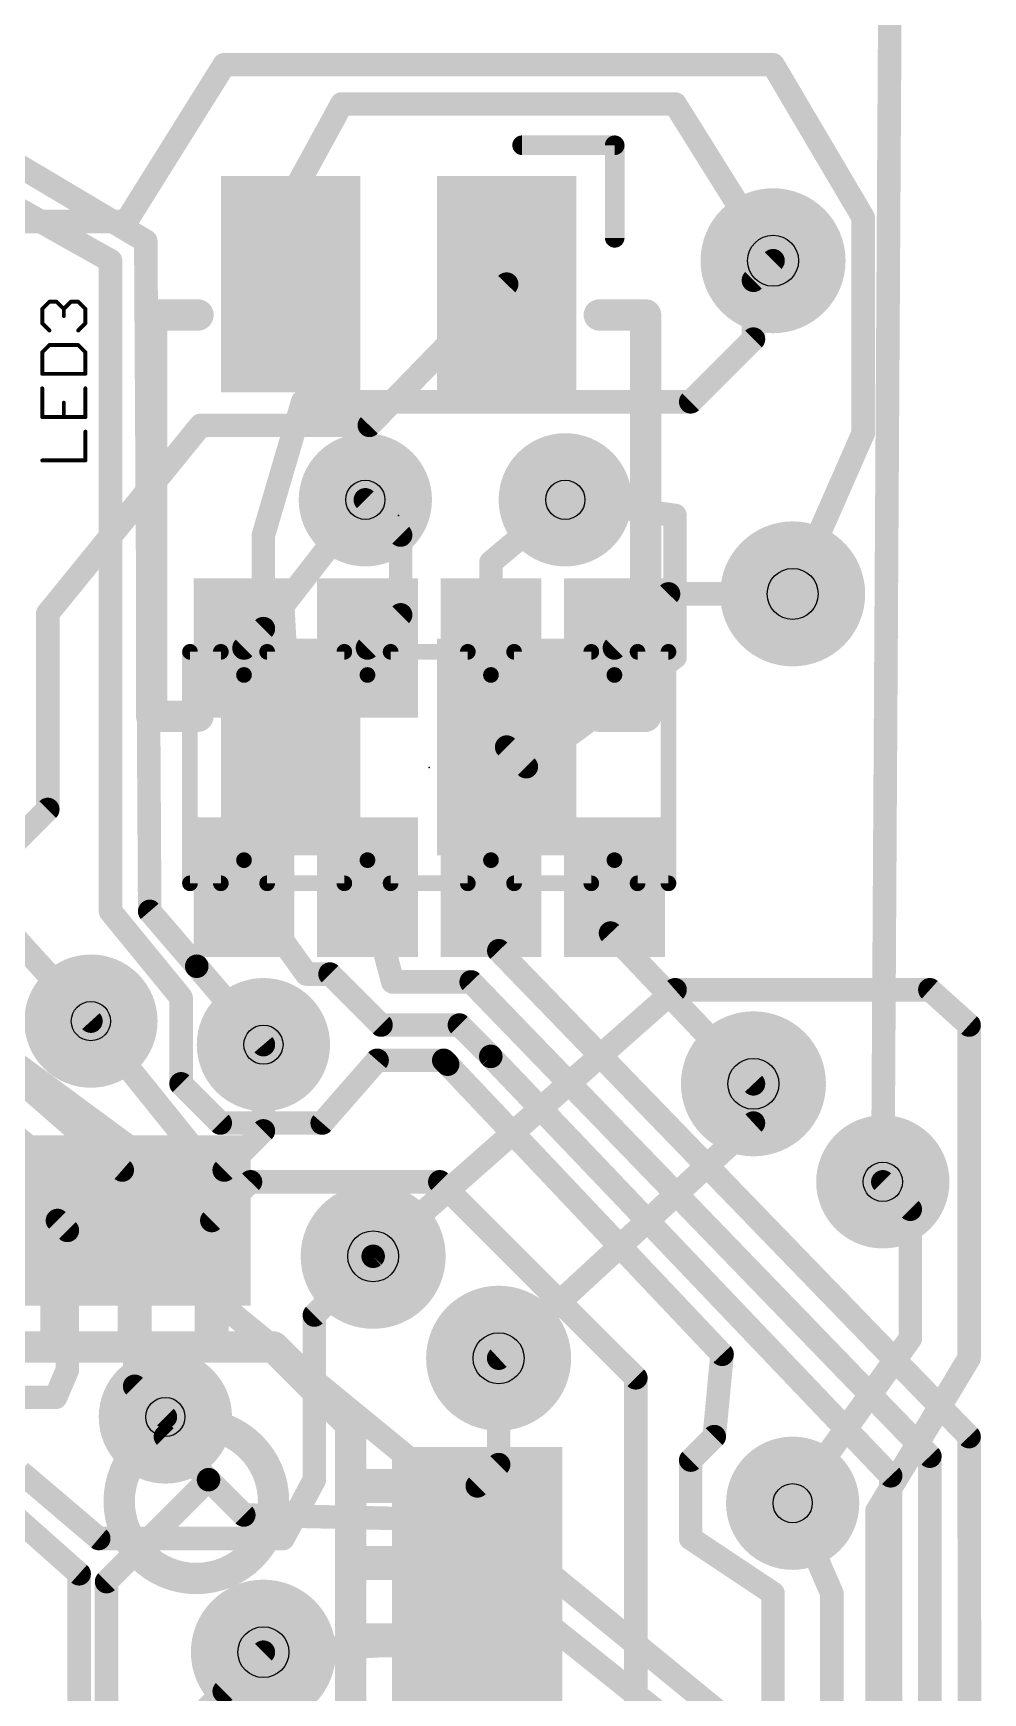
# Model space of a CAD drawing. Extents: x -10.2 to 81, y -3.9 to 69.4.
# Drawn here: x 62.9 to 69.05, y 38.22 to 48.97 of the extents above; entities that cross this region are included whole.
import ezdxf

# ---------------------------------------------------------------- set-up
doc = ezdxf.new("R2010")
doc.units = 0
for name, color, linetype in [('1', 22, 'CONTINUOUS'), ('16', 175, 'CONTINUOUS'), ('18', 82, 'CONTINUOUS'), ('21', 253, 'CONTINUOUS'), ('22', 253, 'CONTINUOUS'), ('23', 7, 'CONTINUOUS'), ('24', 7, 'CONTINUOUS'), ('25', 253, 'CONTINUOUS'), ('29', 253, 'CONTINUOUS'), ('30', 253, 'CONTINUOUS'), ('31', 253, 'CONTINUOUS'), ('32', 253, 'CONTINUOUS'), ('44', 253, 'CONTINUOUS'), ('52', 253, 'CONTINUOUS')]:
    doc.layers.add(name, color=color, linetype=linetype)

# ---------------------------------------------------------------- blocks, each defined once
blk = doc.blocks.new('RECT')
blk.add_solid([(-0.5, -0.5), (0.5, -0.5), (-0.5, 0.5), (0.5, 0.5)])
blk = doc.blocks.new('ROUNDV')
at = {"const_width": 0.5}
blk.add_lwpolyline([(0, -0.25, 1), (0, 0.25, 1), (0, -0.25)], format="xyb", dxfattribs=at)

msp = doc.modelspace()

# ---------------------------------------------------------------- linework, layer by layer
at = {"layer": '1', "const_width": 0.1524}
for points in [[(63.5, 47.752), (64.135, 48.768)], [(64.135, 48.768), (67.691, 48.768)], [(67.691, 48.768), (68.2752, 47.7774)], [(64.4382, 47.6742), (64.897, 48.514)], [(64.897, 48.514), (67.056, 48.514)], [(67.056, 48.514), (67.691, 47.498)], [(54.483, 47.752), (63.5, 47.752)], [(68.2752, 47.7774), (68.2752, 46.3804)], [(64.5652, 47.3462), (64.4382, 47.6742)], [(65.0755, 46.4312), (65.9652, 47.3462)], [(62.992, 45.212), (63.9826, 46.4312)], [(63.9826, 46.4312), (65.0755, 46.4312)], [(68.2752, 46.3804), (67.818, 45.339)], [(64.5144, 45.2612), (65.0494, 45.9486)], [(66.3448, 45.9486), (67.056, 45.847)], [(67.056, 45.847), (67.056, 44.9291)], [(62.992, 43.942), (62.992, 45.212)], [(64.5652, 44.3462), (64.5144, 45.2612)], [(66.0922, 44.2192), (67.056, 44.9291)], [(65.9652, 44.3462), (66.0922, 44.2192)], [(62.484, 43.434), (62.992, 43.942)], [(62.484, 43.434), (63.2714, 42.5704)], [(61.3156, 43.0276), (67.6402, 37.846)], [(63.4746, 41.6052), (62.0776, 42.8244)], [(67.056, 42.7736), (65.1002, 41.0464)], [(68.707, 42.7736), (67.056, 42.7736)], [(68.961, 42.545), (68.707, 42.7736)], [(68.961, 40.386), (68.961, 42.545)], [(64.389, 41.8592), (64.389, 42.418)], [(67.564, 42.164), (67.564, 41.91)], [(67.564, 41.91), (65.913, 40.386)], [(64.135, 41.6052), (64.389, 41.8592)], [(64.135, 41.6052), (63.4746, 41.6052)], [(68.58, 41.3512), (68.4022, 41.529)], [(68.58, 40.513), (68.58, 41.3512)], [(67.818, 39.4462), (68.58, 40.513)], [(68.3641, 39.3954), (68.961, 40.386)], [(63.754, 39.878), (63.754, 40.005)], [(64.0334, 39.5986), (63.754, 39.878)], [(63.373, 38.9382), (64.0334, 39.5986)], [(64.262, 39.37), (64.0334, 39.5986)], [(68.3641, 32.8295), (68.3641, 39.3954)], [(64.262, 39.37), (65.3796, 39.3446)], [(65.3796, 39.3446), (67.4116, 37.719)], [(63.373, 36.83), (63.373, 38.9382)], [(63.6016, 37.6936), (64.389, 38.481)], [(64.135, 38.227), (64.389, 38.481)]]:
    msp.add_lwpolyline(points, dxfattribs=at)
at = {"layer": '1', "const_width": 0.0762}
for points in [[(64.135, 48.8061, 1), (64.135, 48.7299)], [(64.1673, 48.7478, 1), (64.1027, 48.7882)], [(67.7238, 48.7874, 1), (67.6582, 48.7486)], [(67.691, 48.7299, 1), (67.691, 48.8061)], [(64.897, 48.5521, 1), (64.897, 48.4759)], [(64.9304, 48.4957, 1), (64.8636, 48.5323)], [(67.0883, 48.5342, 1), (67.0237, 48.4938)], [(67.056, 48.4759, 1), (67.056, 48.5521)], [(63.4677, 47.7722, 1), (63.5323, 47.7318)], [(63.5, 47.7139, 1), (63.5, 47.7901)], [(68.3133, 47.7774, 1), (68.2371, 47.7774)], [(68.2424, 47.758, 1), (68.308, 47.7968)], [(64.4737, 47.6879, 1), (64.4026, 47.6604)], [(64.4047, 47.6924, 1), (64.4716, 47.6559)], [(67.6587, 47.4778, 1), (67.7233, 47.5182)], [(64.5296, 47.3325, 1), (64.6007, 47.36)], [(65.9925, 47.3197, 1), (65.9378, 47.3728)], [(63.9826, 46.4693, 1), (63.9826, 46.3931)], [(64.0122, 46.4072, 1), (63.953, 46.4552)], [(65.0482, 46.4578, 1), (65.1028, 46.4046)], [(65.0755, 46.3931, 1), (65.0755, 46.4693)], [(68.2371, 46.3804, 1), (68.3133, 46.3804)], [(68.3101, 46.3651, 1), (68.2403, 46.3957)], [(65.0795, 45.9252, 1), (65.0193, 45.972)], [(66.3502, 45.9863, 1), (66.3394, 45.9109)], [(67.0941, 45.847, 1), (67.0179, 45.847)], [(67.0506, 45.8093, 1), (67.0614, 45.8847)], [(67.7831, 45.3543, 1), (67.8529, 45.3237)], [(63.0301, 45.212, 1), (62.9539, 45.212)], [(64.5524, 45.2633, 1), (64.4763, 45.2591)], [(64.4843, 45.2846, 1), (64.5444, 45.2378)], [(62.9624, 45.236, 1), (63.0216, 45.188)], [(67.0179, 44.9291, 1), (67.0941, 44.9291)], [(67.0786, 44.8984, 1), (67.0334, 44.9598)], [(65.9921, 44.3732, 1), (65.9382, 44.3193)], [(64.5271, 44.3441, 1), (64.6032, 44.3484)], [(66.0696, 44.2499, 1), (66.1148, 44.1886)], [(66.0652, 44.1923, 1), (66.1191, 44.2462)], [(63.0189, 43.9151, 1), (62.9651, 43.9689)], [(62.9539, 43.942, 1), (63.0301, 43.942)], [(67.056, 42.8117, 1), (67.056, 42.7355)], [(67.0812, 42.745, 1), (67.0308, 42.8022)], [(68.7325, 42.8019, 1), (68.6815, 42.7453)], [(68.707, 42.7355, 1), (68.707, 42.8117)], [(63.2432, 42.5447, 1), (63.2996, 42.5961)], [(68.9991, 42.545, 1), (68.9229, 42.545)], [(68.9355, 42.5167, 1), (68.9865, 42.5733)], [(64.4271, 42.418, 1), (64.3509, 42.418)], [(67.6021, 42.164, 1), (67.5259, 42.164)], [(67.5259, 41.91, 1), (67.6021, 41.91)], [(67.5898, 41.882, 1), (67.5382, 41.938)], [(64.3509, 41.8592, 1), (64.4271, 41.8592)], [(64.4159, 41.8323, 1), (64.3621, 41.8861)], [(63.4746, 41.6433, 1), (63.4746, 41.5671)], [(63.4495, 41.5765, 1), (63.4997, 41.6339)], [(64.1081, 41.6321, 1), (64.1619, 41.5783)], [(64.135, 41.5671, 1), (64.135, 41.6433)], [(68.4291, 41.5559, 1), (68.3753, 41.5021)], [(68.6181, 41.3512, 1), (68.5419, 41.3512)], [(68.5531, 41.3243, 1), (68.6069, 41.3781)], [(65.075, 41.075, 1), (65.1254, 41.0178)], [(68.5419, 40.513, 1), (68.6181, 40.513)], [(68.611, 40.4909, 1), (68.549, 40.5351)], [(65.8872, 40.414, 1), (65.9388, 40.358)], [(68.9936, 40.3663, 1), (68.9284, 40.4057)], [(68.9229, 40.386, 1), (68.9991, 40.386)], [(63.7921, 40.005, 1), (63.7159, 40.005)], [(63.7159, 39.878, 1), (63.7921, 39.878)], [(63.7809, 39.9049, 1), (63.7271, 39.8511)], [(64.0603, 39.6255, 1), (64.0065, 39.5717)], [(64.0603, 39.5717, 1), (64.0065, 39.6255)], [(64.0065, 39.5717, 1), (64.0603, 39.6255)], [(67.787, 39.4683, 1), (67.849, 39.4241)], [(68.4022, 39.3954, 1), (68.326, 39.3954)], [(64.2629, 39.4081, 1), (64.2611, 39.3319)], [(64.2351, 39.3431, 1), (64.2889, 39.3969)], [(65.4034, 39.3744, 1), (65.3558, 39.3148)], [(65.3787, 39.3065, 1), (65.3805, 39.3827)], [(68.3315, 39.4151, 1), (68.3967, 39.3757)], [(63.4111, 38.9382, 1), (63.3349, 38.9382)], [(63.3461, 38.9651, 1), (63.3999, 38.9113)], [(64.4159, 38.4541, 1), (64.3621, 38.5079)], [(64.4159, 38.4541, 1), (64.3621, 38.5079)], [(64.1081, 38.2539, 1), (64.1619, 38.2001)]]:
    msp.add_lwpolyline(points, format="xyb", dxfattribs=at)
at = {"layer": '16', "const_width": 0.1524}
for points in [[(68.4022, 41.529), (68.453, 50.038)], [(63.627, 47.625), (62.6872, 48.1838)], [(63.3984, 47.498), (62.5856, 47.9552)], [(63.627, 47.625), (63.6524, 43.2816)], [(63.3984, 43.2816), (63.3984, 47.498)], [(67.564, 47.371), (67.691, 47.498)], [(67.564, 46.99), (67.564, 47.371)], [(67.1576, 46.5836), (67.564, 46.99)], [(64.643, 46.5836), (64.389, 45.72)], [(67.1576, 46.5836), (64.643, 46.5836)], [(65.0494, 45.9486), (65.278, 45.72)], [(65.8633, 45.5433), (66.3448, 45.9486)], [(64.389, 45.72), (64.389, 45.1142)], [(65.278, 45.72), (65.278, 45.2032)], [(65.8633, 44.9885), (65.8633, 45.5433)], [(67.0138, 45.339), (66.6633, 44.9885)], [(67.818, 45.339), (67.0138, 45.339)], [(65.278, 45.2032), (65.0633, 44.9885)], [(64.389, 45.1142), (64.2633, 44.9885)], [(64.6684, 42.8752), (64.2633, 43.4385)], [(65.2272, 42.8244), (65.0633, 43.4385)], [(65.8633, 43.4385), (65.9141, 43.0265)], [(66.6633, 43.4385), (66.6379, 43.1409)], [(63.3984, 43.2816), (63.8556, 42.7228)], [(63.6524, 43.2816), (63.9572, 42.926)], [(66.6379, 43.1409), (67.564, 42.164)], [(65.9141, 43.0265), (68.961, 39.878)], [(63.9572, 42.926), (64.389, 42.418)], [(64.8208, 42.8752), (64.6684, 42.8752)], [(65.151, 42.545), (64.8208, 42.8752)], [(65.7352, 42.8244), (65.2272, 42.8244)], [(68.707, 39.751), (65.7352, 42.8244)], [(63.8556, 42.164), (63.8556, 42.7228)], [(63.2714, 42.5704), (64.008, 41.656)], [(65.151, 42.545), (65.659, 42.545)], [(65.659, 42.545), (65.8622, 42.3418)], [(63.5547, 41.7283), (62.5856, 42.4434)], [(65.1256, 42.3164), (64.77, 41.91)], [(65.5574, 42.3164), (65.1256, 42.3164)], [(65.5828, 42.291), (65.5574, 42.3164)], [(65.8622, 42.3418), (68.453, 39.624)], [(67.3608, 40.4114), (65.5828, 42.291)], [(64.1096, 41.91), (63.8556, 42.164)], [(64.77, 41.91), (64.1096, 41.91)], [(63.5547, 41.2784), (63.5547, 41.7283)], [(64.008, 41.656), (64.0547, 41.2784)], [(64.3054, 41.529), (64.0547, 41.2784)], [(65.532, 41.529), (64.3054, 41.529)], [(66.802, 40.259), (65.532, 41.529)], [(63.119, 41.2141), (63.0547, 41.2784)], [(63.5547, 41.2784), (63.5547, 40.2043)], [(63.119, 40.3098), (63.119, 41.2141)], [(64.7192, 40.6654), (65.1002, 41.0464)], [(64.7192, 39.5986), (64.7192, 40.6654)], [(65.913, 40.386), (65.913, 39.6967)], [(67.31, 39.878), (67.3608, 40.4114)], [(63.0428, 40.132), (63.119, 40.3098)], [(66.802, 37.592), (66.802, 40.259)], [(63.5547, 40.2043), (63.754, 40.005)], [(61.6204, 40.132), (63.0428, 40.132)], [(67.1576, 39.7256), (67.31, 39.878)], [(68.961, 39.878), (68.9737, 32.766)], [(67.1576, 39.2176), (67.1576, 39.7256)], [(68.707, 39.751), (68.707, 32.766)], [(62.8142, 39.6494), (63.3222, 39.2176)], [(65.913, 39.6967), (65.7747, 39.5584)], [(68.453, 39.624), (68.453, 32.9438)], [(64.516, 39.2176), (64.7192, 39.5986)], [(62.738, 39.3954), (63.1952, 38.989)], [(68.072, 38.862), (67.818, 39.4462)], [(63.3222, 39.2176), (64.516, 39.2176)], [(67.691, 38.862), (67.1576, 39.2176)], [(63.1952, 32.893), (63.1952, 38.989)], [(67.691, 34.798), (67.691, 38.862)], [(68.072, 34.671), (68.072, 38.862)], [(64.389, 38.481), (65.7747, 38.5584)]]:
    msp.add_lwpolyline(points, dxfattribs=at)
at = {"layer": '16', "const_width": 0.0762}
for points in [[(63.6651, 47.6252, 1), (63.5889, 47.6248)], [(63.6075, 47.5923, 1), (63.6465, 47.6577)], [(63.4365, 47.498, 1), (63.3603, 47.498)], [(63.3797, 47.4648, 1), (63.4171, 47.5312)], [(67.7179, 47.4711, 1), (67.6641, 47.5249)], [(67.6021, 47.371, 1), (67.5259, 47.371)], [(67.5371, 47.3979, 1), (67.5909, 47.3441)], [(67.5259, 46.99, 1), (67.6021, 46.99)], [(67.5909, 46.9631, 1), (67.5371, 47.0169)], [(64.643, 46.6217, 1), (64.643, 46.5455)], [(64.6796, 46.5728, 1), (64.6064, 46.5944)], [(67.1307, 46.6105, 1), (67.1845, 46.5567)], [(67.1576, 46.5455, 1), (67.1576, 46.6217)], [(65.0763, 45.9755, 1), (65.0225, 45.9217)], [(66.3693, 45.9195, 1), (66.3203, 45.9777)], [(64.3524, 45.7308, 1), (64.4256, 45.7092)], [(64.4271, 45.72, 1), (64.3509, 45.72)], [(65.3161, 45.72, 1), (65.2399, 45.72)], [(65.2511, 45.6931, 1), (65.3049, 45.7469)], [(65.9014, 45.5433, 1), (65.8252, 45.5433)], [(65.8388, 45.5725, 1), (65.8879, 45.5142)], [(67.0138, 45.3771, 1), (67.0138, 45.3009)], [(67.0408, 45.3121, 1), (66.9869, 45.3659)], [(67.818, 45.3009, 1), (67.818, 45.3771)], [(65.3049, 45.1762, 1), (65.2511, 45.2301)], [(64.4159, 45.0872, 1), (64.3621, 45.1411)], [(65.2399, 45.2032, 1), (65.3161, 45.2032)], [(64.3509, 45.1142, 1), (64.4271, 45.1142)], [(64.2364, 45.0154, 1), (64.2903, 44.9615)], [(65.0364, 45.0154, 1), (65.0903, 44.9615)], [(65.8252, 44.9885, 1), (65.9014, 44.9885)], [(66.6364, 45.0154, 1), (66.6903, 44.9615)], [(64.2943, 43.4607, 1), (64.2324, 43.4162)], [(65.1001, 43.4483, 1), (65.0265, 43.4287)], [(65.9011, 43.4431, 1), (65.8255, 43.4338)], [(66.7013, 43.4352, 1), (66.6254, 43.4417)], [(63.4279, 43.3057, 1), (63.3689, 43.2575)], [(63.6813, 43.3064, 1), (63.6235, 43.2568)], [(63.3603, 43.2816, 1), (63.4365, 43.2816)], [(63.6143, 43.2814, 1), (63.6905, 43.2818)], [(66.6656, 43.1671, 1), (66.6103, 43.1147)], [(66.6, 43.1441, 1), (66.6759, 43.1376)], [(65.9415, 43.053, 1), (65.8867, 43)], [(65.8763, 43.0218, 1), (65.9519, 43.0311)], [(63.9862, 42.9507, 1), (63.9282, 42.9013)], [(63.9283, 42.9012, 1), (63.9861, 42.9508)], [(64.6684, 42.9133, 1), (64.6684, 42.8371)], [(64.6375, 42.853, 1), (64.6993, 42.8974)], [(64.8477, 42.9021, 1), (64.7939, 42.8483)], [(64.8208, 42.8371, 1), (64.8208, 42.9133)], [(65.2272, 42.8625, 1), (65.2272, 42.7863)], [(65.1904, 42.8146, 1), (65.264, 42.8342)], [(65.7626, 42.8509, 1), (65.7078, 42.7979)], [(65.7352, 42.7863, 1), (65.7352, 42.8625)], [(63.8937, 42.7228, 1), (63.8175, 42.7228)], [(63.8261, 42.6987, 1), (63.8851, 42.7469)], [(63.3011, 42.5943, 1), (63.2417, 42.5465)], [(65.151, 42.5831, 1), (65.151, 42.5069)], [(65.1241, 42.5181, 1), (65.1779, 42.5719)], [(65.6859, 42.5719, 1), (65.6321, 42.5181)], [(65.659, 42.5069, 1), (65.659, 42.5831)], [(64.36, 42.3933, 1), (64.418, 42.4427)], [(65.1256, 42.3545, 1), (65.1256, 42.2783)], [(65.1543, 42.2913, 1), (65.0969, 42.3415)], [(65.5843, 42.3433, 1), (65.5305, 42.2895)], [(65.5574, 42.2783, 1), (65.5574, 42.3545)], [(65.8898, 42.3681, 1), (65.8346, 42.3155)], [(65.8353, 42.3149, 1), (65.8891, 42.3687)], [(65.6105, 42.3172, 1), (65.5551, 42.2648)], [(65.5559, 42.2641, 1), (65.6097, 42.3179)], [(63.8175, 42.164, 1), (63.8937, 42.164)], [(63.8825, 42.1909, 1), (63.8287, 42.1371)], [(67.5363, 42.1378, 1), (67.5917, 42.1902)], [(64.1096, 41.9481, 1), (64.1096, 41.8719)], [(64.0827, 41.8831, 1), (64.1365, 41.9369)], [(64.7413, 41.9351, 1), (64.7987, 41.8849)], [(64.77, 41.8719, 1), (64.77, 41.9481)], [(63.5928, 41.7283, 1), (63.5166, 41.7283)], [(63.5321, 41.6976, 1), (63.5774, 41.7589)], [(64.0458, 41.6607, 1), (63.9702, 41.6513)], [(63.9783, 41.6321, 1), (64.0377, 41.6799)], [(64.3054, 41.5671, 1), (64.3054, 41.4909)], [(64.3323, 41.5021, 1), (64.2784, 41.5559)], [(65.5589, 41.5559, 1), (65.5051, 41.5021)], [(65.532, 41.4909, 1), (65.532, 41.5671)], [(68.3641, 41.5292, 1), (68.4403, 41.5288)], [(63.0817, 41.3053, 1), (63.0278, 41.2514)], [(63.5928, 41.2784, 1), (63.5166, 41.2784)], [(63.5166, 41.2784, 1), (63.5928, 41.2784)], [(64.0278, 41.3053, 1), (64.0817, 41.2514)], [(64.0169, 41.2737, 1), (64.0925, 41.2831)], [(63.1571, 41.2141, 1), (63.0809, 41.2141)], [(63.0921, 41.1872, 1), (63.1459, 41.2411)], [(65.1271, 41.0195, 1), (65.0733, 41.0733)], [(64.7573, 40.6654, 1), (64.6811, 40.6654)], [(64.6923, 40.6923, 1), (64.7461, 40.6385)], [(65.9511, 40.386, 1), (65.8749, 40.386)], [(67.3987, 40.4078, 1), (67.3229, 40.415)], [(67.3331, 40.3852, 1), (67.3885, 40.4376)], [(63.0809, 40.3098, 1), (63.1571, 40.3098)], [(63.154, 40.2948, 1), (63.084, 40.3248)], [(66.8401, 40.259, 1), (66.7639, 40.259)], [(63.5817, 40.2312, 1), (63.5278, 40.1773)], [(63.5166, 40.2043, 1), (63.5928, 40.2043)], [(66.7751, 40.2321, 1), (66.8289, 40.2859)], [(63.0078, 40.147, 1), (63.0778, 40.117)], [(63.0428, 40.0939, 1), (63.0428, 40.1701)], [(63.7271, 39.9781, 1), (63.7809, 40.0319)], [(67.2721, 39.8816, 1), (67.3479, 39.8744)], [(67.3369, 39.8511, 1), (67.2831, 39.9049)], [(68.9991, 39.8781, 1), (68.9229, 39.8779)], [(68.9336, 39.8515, 1), (68.9884, 39.9045)], [(67.1957, 39.7256, 1), (67.1195, 39.7256)], [(68.7451, 39.751, 1), (68.6689, 39.751)], [(68.6796, 39.7245, 1), (68.7344, 39.7775)], [(65.8749, 39.6967, 1), (65.9511, 39.6967)], [(65.9399, 39.6697, 1), (65.8861, 39.7236)], [(67.1307, 39.7525, 1), (67.1845, 39.6987)], [(68.4911, 39.624, 1), (68.4149, 39.624)], [(68.4254, 39.5977, 1), (68.4806, 39.6503)], [(64.6811, 39.5986, 1), (64.7573, 39.5986)], [(64.7528, 39.5807, 1), (64.6856, 39.6165)], [(65.7478, 39.5853, 1), (65.8017, 39.5314)], [(67.8529, 39.4614, 1), (67.7831, 39.431)], [(63.3222, 39.2557, 1), (63.3222, 39.1795)], [(63.2975, 39.1886, 1), (63.3469, 39.2466)], [(64.4824, 39.2355, 1), (64.5496, 39.1997)], [(64.516, 39.1795, 1), (64.516, 39.2557)], [(67.1787, 39.2493, 1), (67.1365, 39.1859)], [(67.1195, 39.2176, 1), (67.1957, 39.2176)], [(63.2333, 38.989, 1), (63.1571, 38.989)], [(63.1699, 38.9605, 1), (63.2205, 39.0175)], [(67.7291, 38.862, 1), (67.6529, 38.862)], [(68.1101, 38.862, 1), (68.0339, 38.862)], [(67.6699, 38.8303, 1), (67.7121, 38.8937)], [(68.0371, 38.8468, 1), (68.1069, 38.8772)], [(65.7769, 38.5203, 1), (65.7726, 38.5964)], [(64.3869, 38.519, 1), (64.3911, 38.443)]]:
    msp.add_lwpolyline(points, format="xyb", dxfattribs=at)
at = {"layer": '21'}
for points, const_width in [([(66.0652, 48.278, 1), (66.0652, 48.2145)], 0.0635), ([(66.6969, 48.2462, 1), (66.6334, 48.2462)], 0.0635), ([(66.6652, 48.2145, 1), (66.6652, 48.278)], 0.0635), ([(66.6334, 47.6462, 1), (66.6969, 47.6462)], 0.0635), ([(63.6652, 47.197, 1), (63.6652, 47.0954)], 0.1016), ([(63.716, 47.1462, 1), (63.6144, 47.1462)], 0.1016), ([(63.9652, 47.0954, 1), (63.9652, 47.197)], 0.1016), ([(66.5652, 47.197, 1), (66.5652, 47.0954)], 0.1016), ([(66.916, 47.1462, 1), (66.8144, 47.1462)], 0.1016), ([(66.8652, 47.0954, 1), (66.8652, 47.197)], 0.1016), ([(63.6652, 44.597, 1), (63.6652, 44.4954)], 0.1016), ([(63.9652, 44.4954, 1), (63.9652, 44.597)], 0.1016), ([(66.5652, 44.597, 1), (66.5652, 44.4954)], 0.1016), ([(66.8652, 44.4954, 1), (66.8652, 44.597)], 0.1016), ([(63.6144, 44.5462, 1), (63.716, 44.5462)], 0.1016), ([(66.8144, 44.5462, 1), (66.916, 44.5462)], 0.1016)]:
    msp.add_lwpolyline(points, format="xyb", dxfattribs=dict(at, const_width=const_width))
for points, const_width in [([(66.6652, 48.2462), (66.0652, 48.2462)], 0.127), ([(66.6652, 47.6462), (66.6652, 48.2462)], 0.127), ([(63.9652, 47.1462), (63.6652, 47.1462)], 0.2032), ([(63.6652, 47.1462), (63.6652, 44.5462)], 0.2032), ([(66.5652, 47.1462), (66.8652, 47.1462)], 0.2032), ([(66.8652, 47.1462), (66.8652, 44.5462)], 0.2032), ([(63.6652, 44.5462), (63.9652, 44.5462)], 0.2032), ([(66.8652, 44.5462), (66.5652, 44.5462)], 0.2032)]:
    msp.add_lwpolyline(points, dxfattribs=dict(at, const_width=const_width))
at = {"layer": '22'}
for points, const_width in [([(63.9133, 44.9635), (63.9133, 43.4635)], 0.1016), ([(67.0133, 43.4635), (67.0133, 44.9635)], 0.1016), ([(51.6547, 40.4584), (64.4547, 40.4584)], 0.2032), ([(64.4547, 40.4584), (64.9547, 39.9584)], 0.2032), ([(64.9547, 39.9584), (64.9547, 27.1584)], 0.2032)]:
    msp.add_lwpolyline(points, dxfattribs=dict(at, const_width=const_width))
for points, const_width in [([(63.9387, 44.9635, 1), (63.8879, 44.9635)], 0.0508), ([(67.0387, 44.9635, 1), (66.9879, 44.9635)], 0.0508), ([(63.8879, 43.4635, 1), (63.9387, 43.4635)], 0.0508), ([(66.9879, 43.4635, 1), (67.0387, 43.4635)], 0.0508), ([(64.4907, 40.4943, 1), (64.4188, 40.4225)], 0.1016), ([(64.4547, 40.4076, 1), (64.4547, 40.5092)], 0.1016), ([(63.9547, 38.9584, 1), (63.9547, 39.9584, 1), (63.9547, 38.9584)], 0.2032), ([(65.0055, 39.9584, 1), (64.9039, 39.9584)], 0.1016), ([(64.9188, 39.9225, 1), (64.9907, 39.9943)], 0.1016)]:
    msp.add_lwpolyline(points, format="xyb", dxfattribs=dict(at, const_width=const_width))
at = {"layer": '23'}
msp.add_point((65.2652, 45.8462), dxfattribs=at)
at = {"layer": '24'}
msp.add_point((65.4633, 44.2135), dxfattribs=at)
at = {"layer": '25', "const_width": 0.0254}
for points in [[(62.9561, 47.1856), (63.0027, 47.2322)], [(63.0027, 47.2322), (63.0493, 47.2322)], [(63.0493, 47.2322), (63.0959, 47.1856)], [(63.0959, 47.1856), (63.1425, 47.2322)], [(63.1425, 47.2322), (63.1891, 47.2322)], [(63.1891, 47.2322), (63.2358, 47.1856)], [(62.9561, 47.0924), (62.9561, 47.1856)], [(63.0959, 47.1856), (63.0959, 47.139)], [(63.2358, 47.1856), (63.2358, 47.0924)], [(63.0027, 47.0458), (62.9561, 47.0924)], [(63.2358, 47.0924), (63.1891, 47.0458)], [(63.0027, 46.9516), (62.9561, 46.905)], [(62.9561, 46.905), (62.9561, 46.7652)], [(63.1891, 46.9516), (63.0027, 46.9516)], [(63.2358, 46.905), (63.1891, 46.9516)], [(63.2358, 46.7652), (63.2358, 46.905)], [(62.9561, 46.7652), (63.2358, 46.7652)], [(62.9561, 46.6709), (62.9561, 46.4845)], [(63.2358, 46.4845), (63.2358, 46.6709)], [(63.0959, 46.4845), (63.0959, 46.5777)], [(62.9561, 46.4845), (63.2358, 46.4845)], [(63.2358, 46.2039), (63.2358, 46.3903)], [(62.9561, 46.2039), (63.2358, 46.2039)]]:
    msp.add_lwpolyline(points, dxfattribs=at)
at = {"layer": '25', "const_width": 0.0127}
for points in [[(63.0027, 47.2386, 1), (63.0027, 47.2259)], [(63.0072, 47.2278, 1), (62.9982, 47.2367)], [(63.0538, 47.2367, 1), (63.0448, 47.2278)], [(63.0493, 47.2259, 1), (63.0493, 47.2386)], [(63.1425, 47.2386, 1), (63.1425, 47.2259)], [(63.147, 47.2278, 1), (63.1381, 47.2367)], [(63.1936, 47.2367, 1), (63.1847, 47.2278)], [(63.1891, 47.2259, 1), (63.1891, 47.2386)], [(62.9516, 47.1901, 1), (62.9606, 47.1812)], [(62.9625, 47.1856, 1), (62.9498, 47.1856)], [(63.0914, 47.1901, 1), (63.1004, 47.1812)], [(63.1023, 47.1856, 1), (63.0896, 47.1856)], [(63.0896, 47.139, 1), (63.1023, 47.139)], [(63.0914, 47.1812, 1), (63.1004, 47.1901)], [(63.2421, 47.1856, 1), (63.2294, 47.1856)], [(63.2313, 47.1812, 1), (63.2402, 47.1901)], [(62.9606, 47.0969, 1), (62.9516, 47.0879)], [(62.9498, 47.0924, 1), (62.9625, 47.0924)], [(62.9982, 47.0413, 1), (63.0072, 47.0503)], [(63.1847, 47.0503, 1), (63.1936, 47.0413)], [(63.2294, 47.0924, 1), (63.2421, 47.0924)], [(63.2402, 47.0879, 1), (63.2313, 47.0969)], [(62.9516, 46.9095, 1), (62.9606, 46.9005)], [(62.9625, 46.905, 1), (62.9498, 46.905)], [(63.0027, 46.9579, 1), (63.0027, 46.9452)], [(63.0072, 46.9471, 1), (62.9982, 46.9561)], [(63.1936, 46.9561, 1), (63.1847, 46.9471)], [(63.1891, 46.9452, 1), (63.1891, 46.9579)], [(63.2421, 46.905, 1), (63.2294, 46.905)], [(63.2313, 46.9005, 1), (63.2402, 46.9095)], [(62.9561, 46.7715, 1), (62.9561, 46.7588)], [(62.9498, 46.7652, 1), (62.9625, 46.7652)], [(62.9625, 46.6709, 1), (62.9498, 46.6709)], [(63.2294, 46.7652, 1), (63.2421, 46.7652)], [(63.2421, 46.6709, 1), (63.2294, 46.6709)], [(63.2358, 46.7588, 1), (63.2358, 46.7715)], [(63.1023, 46.5777, 1), (63.0896, 46.5777)], [(62.9561, 46.4909, 1), (62.9561, 46.4782)], [(62.9498, 46.4845, 1), (62.9625, 46.4845)], [(63.0896, 46.4845, 1), (63.1023, 46.4845)], [(63.2294, 46.4845, 1), (63.2421, 46.4845)], [(63.2358, 46.4782, 1), (63.2358, 46.4909)], [(63.2421, 46.3903, 1), (63.2294, 46.3903)], [(62.9561, 46.2102, 1), (62.9561, 46.1975)], [(63.2294, 46.2039, 1), (63.2421, 46.2039)], [(63.2358, 46.1975, 1), (63.2358, 46.2102)]]:
    msp.add_lwpolyline(points, format="xyb", dxfattribs=at)
at = {"layer": '44'}
for centre, radius in [((67.691, 47.498), 0.1651), ((65.0494, 45.9486), 0.127), ((66.3448, 45.9486), 0.127), ((67.818, 45.339), 0.1651), ((63.2714, 42.5704), 0.127), ((64.389, 42.418), 0.127), ((67.564, 42.164), 0.1651), ((68.4022, 41.529), 0.127), ((65.1002, 41.0464), 0.1651), ((65.913, 40.386), 0.1651), ((63.754, 40.005), 0.127), ((67.818, 39.4462), 0.127), ((64.389, 38.481), 0.1651)]:
    msp.add_circle(centre, radius, dxfattribs=at)
at = {"layer": '52', "const_width": 0.1016}
for points in [[(64.1133, 44.9635), (63.9133, 44.9635)], [(64.9133, 44.9635), (64.4133, 44.9635)], [(65.7133, 44.9635), (65.2133, 44.9635)], [(66.5133, 44.9635), (66.0133, 44.9635)], [(67.0133, 44.9635), (66.8133, 44.9635)], [(63.9133, 43.4635), (64.1133, 43.4635)], [(64.4133, 43.4635), (64.9133, 43.4635)], [(65.2133, 43.4635), (65.7133, 43.4635)], [(66.0133, 43.4635), (66.5133, 43.4635)], [(66.8133, 43.4635), (67.0133, 43.4635)]]:
    msp.add_lwpolyline(points, dxfattribs=at)
at = {"layer": '52'}
for points, const_width in [([(63.9133, 44.9889, 1), (63.9133, 44.9381)], 0.0508), ([(64.1133, 44.9635, 0.4142), (64.2633, 44.8135)], 0.1016), ([(64.1387, 44.9635, 1), (64.0879, 44.9635)], 0.0508), ([(64.1133, 44.9381, 1), (64.1133, 44.9889)], 0.0508), ([(64.2633, 44.8135, 0.4142), (64.4133, 44.9635)], 0.1016), ([(64.4133, 44.9889, 1), (64.4133, 44.9381)], 0.0508), ([(64.4387, 44.9635, 1), (64.3879, 44.9635)], 0.0508), ([(64.9133, 44.9635, 0.4142), (65.0633, 44.8135)], 0.1016), ([(64.9387, 44.9635, 1), (64.8879, 44.9635)], 0.0508), ([(64.9133, 44.9381, 1), (64.9133, 44.9889)], 0.0508), ([(65.0633, 44.8135, 0.4142), (65.2133, 44.9635)], 0.1016), ([(65.2133, 44.9889, 1), (65.2133, 44.9381)], 0.0508), ([(65.2387, 44.9635, 1), (65.1879, 44.9635)], 0.0508), ([(65.7133, 44.9635, 0.4142), (65.8633, 44.8135)], 0.1016), ([(65.7387, 44.9635, 1), (65.6879, 44.9635)], 0.0508), ([(65.7133, 44.9381, 1), (65.7133, 44.9889)], 0.0508), ([(65.8633, 44.8135, 0.4142), (66.0133, 44.9635)], 0.1016), ([(66.0133, 44.9889, 1), (66.0133, 44.9381)], 0.0508), ([(66.0387, 44.9635, 1), (65.9879, 44.9635)], 0.0508), ([(66.5133, 44.9635, 0.4142), (66.6633, 44.8135)], 0.1016), ([(66.5387, 44.9635, 1), (66.4879, 44.9635)], 0.0508), ([(66.5133, 44.9381, 1), (66.5133, 44.9889)], 0.0508), ([(66.6633, 44.8135, 0.4142), (66.8133, 44.9635)], 0.1016), ([(66.8133, 44.9889, 1), (66.8133, 44.9381)], 0.0508), ([(66.8387, 44.9635, 1), (66.7879, 44.9635)], 0.0508), ([(67.0133, 44.9381, 1), (67.0133, 44.9889)], 0.0508), ([(64.2633, 44.8389, 1), (64.2633, 44.7881)], 0.0508), ([(64.2633, 44.7881, 1), (64.2633, 44.8389)], 0.0508), ([(65.0633, 44.8389, 1), (65.0633, 44.7881)], 0.0508), ([(65.0633, 44.7881, 1), (65.0633, 44.8389)], 0.0508), ([(65.8633, 44.8389, 1), (65.8633, 44.7881)], 0.0508), ([(65.8633, 44.7881, 1), (65.8633, 44.8389)], 0.0508), ([(66.6633, 44.8389, 1), (66.6633, 44.7881)], 0.0508), ([(66.6633, 44.7881, 1), (66.6633, 44.8389)], 0.0508), ([(64.2633, 43.6135, 0.4142), (64.1133, 43.4635)], 0.1016), ([(64.4133, 43.4635, 0.4142), (64.2633, 43.6135)], 0.1016), ([(64.2633, 43.6389, 1), (64.2633, 43.5881)], 0.0508), ([(64.2633, 43.5881, 1), (64.2633, 43.6389)], 0.0508), ([(65.0633, 43.6135, 0.4142), (64.9133, 43.4635)], 0.1016), ([(65.2133, 43.4635, 0.4142), (65.0633, 43.6135)], 0.1016), ([(65.0633, 43.6389, 1), (65.0633, 43.5881)], 0.0508), ([(65.0633, 43.5881, 1), (65.0633, 43.6389)], 0.0508), ([(65.8633, 43.6135, 0.4142), (65.7133, 43.4635)], 0.1016), ([(66.0133, 43.4635, 0.4142), (65.8633, 43.6135)], 0.1016), ([(65.8633, 43.6389, 1), (65.8633, 43.5881)], 0.0508), ([(65.8633, 43.5881, 1), (65.8633, 43.6389)], 0.0508), ([(66.6633, 43.6135, 0.4142), (66.5133, 43.4635)], 0.1016), ([(66.8133, 43.4635, 0.4142), (66.6633, 43.6135)], 0.1016), ([(66.6633, 43.6389, 1), (66.6633, 43.5881)], 0.0508), ([(66.6633, 43.5881, 1), (66.6633, 43.6389)], 0.0508), ([(63.9133, 43.4889, 1), (63.9133, 43.4381)], 0.0508), ([(64.0879, 43.4635, 1), (64.1387, 43.4635)], 0.0508), ([(64.1133, 43.4381, 1), (64.1133, 43.4889)], 0.0508), ([(64.4133, 43.4889, 1), (64.4133, 43.4381)], 0.0508), ([(64.3879, 43.4635, 1), (64.4387, 43.4635)], 0.0508), ([(64.8879, 43.4635, 1), (64.9387, 43.4635)], 0.0508), ([(64.9133, 43.4381, 1), (64.9133, 43.4889)], 0.0508), ([(65.2133, 43.4889, 1), (65.2133, 43.4381)], 0.0508), ([(65.1879, 43.4635, 1), (65.2387, 43.4635)], 0.0508), ([(65.6879, 43.4635, 1), (65.7387, 43.4635)], 0.0508), ([(65.7133, 43.4381, 1), (65.7133, 43.4889)], 0.0508), ([(66.0133, 43.4889, 1), (66.0133, 43.4381)], 0.0508), ([(65.9879, 43.4635, 1), (66.0387, 43.4635)], 0.0508), ([(66.4879, 43.4635, 1), (66.5387, 43.4635)], 0.0508), ([(66.5133, 43.4381, 1), (66.5133, 43.4889)], 0.0508), ([(66.8133, 43.4889, 1), (66.8133, 43.4381)], 0.0508), ([(66.7879, 43.4635, 1), (66.8387, 43.4635)], 0.0508), ([(67.0133, 43.4381, 1), (67.0133, 43.4889)], 0.0508)]:
    msp.add_lwpolyline(points, format="xyb", dxfattribs=dict(at, const_width=const_width))

# ---------------------------------------------------------------- block references
at = {"layer": '1', "xscale": 0.7, "yscale": 1.2}
for p in [(64.5652, 47.3462), (65.9652, 47.3462), (64.5652, 44.3462), (65.9652, 44.3462)]:
    msp.add_blockref('RECT', p, dxfattribs=at)
at = {"layer": '16', "xscale": 0.45, "yscale": 0.7}
for p in [(64.2633, 44.9885), (65.0633, 44.9885), (65.8633, 44.9885), (66.6633, 44.9885)]:
    msp.add_blockref('RECT', p, dxfattribs=at)
at = {"layer": '16', "rotation": 180}
for p, xscale, yscale in [((64.2633, 43.4385), 0.45, 0.7), ((65.0633, 43.4385), 0.45, 0.7), ((65.8633, 43.4385), 0.45, 0.7), ((66.6633, 43.4385), 0.45, 0.7), ((63.0547, 41.2784), 0.3, 0.9), ((63.5547, 41.2784), 0.3, 0.9), ((64.0547, 41.2784), 0.3, 0.9), ((65.7747, 39.5584), 0.9, 0.3), ((65.7747, 39.0584), 0.9, 0.3), ((65.7747, 38.5584), 0.9, 0.3)]:
    msp.add_blockref('RECT', p, dxfattribs=dict(at, xscale=xscale, yscale=yscale))
at = {"layer": '18'}
for p, xscale, yscale in [((67.691, 47.498), 0.7366, 0.7366), ((67.691, 47.498), 0.7366, 0.7366), ((65.0494, 45.9486), 0.6604, 0.6604), ((65.0494, 45.9486), 0.6604, 0.6604), ((66.3448, 45.9486), 0.6604, 0.6604), ((66.3448, 45.9486), 0.6604, 0.6604), ((67.818, 45.339), 0.7366, 0.7366), ((67.818, 45.339), 0.7366, 0.7366), ((63.2714, 42.5704), 0.6604, 0.6604), ((63.2714, 42.5704), 0.6604, 0.6604), ((64.389, 42.418), 0.6604, 0.6604), ((64.389, 42.418), 0.6604, 0.6604), ((67.564, 42.164), 0.7366, 0.7366), ((67.564, 42.164), 0.7366, 0.7366), ((68.4022, 41.529), 0.6604, 0.6604), ((68.4022, 41.529), 0.6604, 0.6604), ((65.1002, 41.0464), 0.7366, 0.7366), ((65.1002, 41.0464), 0.7366, 0.7366), ((65.913, 40.386), 0.7366, 0.7366), ((65.913, 40.386), 0.7366, 0.7366), ((63.754, 40.005), 0.6604, 0.6604), ((63.754, 40.005), 0.6604, 0.6604), ((67.818, 39.4462), 0.6604, 0.6604), ((67.818, 39.4462), 0.6604, 0.6604), ((64.389, 38.481), 0.7366, 0.7366), ((64.389, 38.481), 0.7366, 0.7366)]:
    msp.add_blockref('ROUNDV', p, dxfattribs=dict(at, xscale=xscale, yscale=yscale))
at = {"layer": '29'}
for name, p, xscale, yscale in [('RECT', (64.5652, 47.3462), 0.9032, 1.4032), ('RECT', (65.9652, 47.3462), 0.9032, 1.4032), ('ROUNDV', (67.691, 47.498), 0.9398, 0.9398), ('ROUNDV', (65.0494, 45.9486), 0.8636, 0.8636), ('ROUNDV', (66.3448, 45.9486), 0.8636, 0.8636), ('ROUNDV', (67.818, 45.339), 0.9398, 0.9398), ('RECT', (64.5652, 44.3462), 0.9032, 1.4032), ('RECT', (65.9652, 44.3462), 0.9032, 1.4032), ('ROUNDV', (63.2714, 42.5704), 0.8636, 0.8636), ('ROUNDV', (64.389, 42.418), 0.8636, 0.8636), ('ROUNDV', (67.564, 42.164), 0.9398, 0.9398), ('ROUNDV', (68.4022, 41.529), 0.8636, 0.8636), ('ROUNDV', (65.1002, 41.0464), 0.9398, 0.9398), ('ROUNDV', (65.913, 40.386), 0.9398, 0.9398), ('ROUNDV', (63.754, 40.005), 0.8636, 0.8636), ('ROUNDV', (67.818, 39.4462), 0.8636, 0.8636), ('ROUNDV', (64.389, 38.481), 0.9398, 0.9398)]:
    msp.add_blockref(name, p, dxfattribs=dict(at, xscale=xscale, yscale=yscale))
at = {"layer": '30'}
for name, p, xscale, yscale in [('ROUNDV', (67.691, 47.498), 0.9398, 0.9398), ('ROUNDV', (65.0494, 45.9486), 0.8636, 0.8636), ('ROUNDV', (66.3448, 45.9486), 0.8636, 0.8636), ('ROUNDV', (67.818, 45.339), 0.9398, 0.9398), ('RECT', (64.2633, 44.9885), 0.6532, 0.9032), ('RECT', (65.0633, 44.9885), 0.6532, 0.9032), ('RECT', (65.8633, 44.9885), 0.6532, 0.9032), ('RECT', (66.6633, 44.9885), 0.6532, 0.9032), ('ROUNDV', (63.2714, 42.5704), 0.8636, 0.8636), ('ROUNDV', (64.389, 42.418), 0.8636, 0.8636), ('ROUNDV', (67.564, 42.164), 0.9398, 0.9398), ('ROUNDV', (68.4022, 41.529), 0.8636, 0.8636), ('ROUNDV', (65.1002, 41.0464), 0.9398, 0.9398), ('ROUNDV', (65.913, 40.386), 0.9398, 0.9398), ('ROUNDV', (63.754, 40.005), 0.8636, 0.8636), ('ROUNDV', (67.818, 39.4462), 0.8636, 0.8636), ('ROUNDV', (64.389, 38.481), 0.9398, 0.9398)]:
    msp.add_blockref(name, p, dxfattribs=dict(at, xscale=xscale, yscale=yscale))
at = {"layer": '30', "rotation": 180}
for p, xscale, yscale in [((64.2633, 43.4385), 0.6532, 0.9032), ((65.0633, 43.4385), 0.6532, 0.9032), ((65.8633, 43.4385), 0.6532, 0.9032), ((66.6633, 43.4385), 0.6532, 0.9032), ((63.0547, 41.2784), 0.5032, 1.1032), ((63.5547, 41.2784), 0.5032, 1.1032), ((64.0547, 41.2784), 0.5032, 1.1032), ((65.7747, 39.5584), 1.1032, 0.5032), ((65.7747, 39.0584), 1.1032, 0.5032), ((65.7747, 38.5584), 1.1032, 0.5032), ((65.7747, 38.0584), 1.1032, 0.5032)]:
    msp.add_blockref('RECT', p, dxfattribs=dict(at, xscale=xscale, yscale=yscale))
at = {"layer": '31', "xscale": 0.7, "yscale": 1.2}
for p in [(64.5652, 47.3462), (65.9652, 47.3462), (64.5652, 44.3462), (65.9652, 44.3462)]:
    msp.add_blockref('RECT', p, dxfattribs=at)
at = {"layer": '32', "xscale": 0.45, "yscale": 0.7}
for p in [(64.2633, 44.9885), (65.0633, 44.9885), (65.8633, 44.9885), (66.6633, 44.9885)]:
    msp.add_blockref('RECT', p, dxfattribs=at)
at = {"layer": '32', "rotation": 180}
for p, xscale, yscale in [((64.2633, 43.4385), 0.45, 0.7), ((65.0633, 43.4385), 0.45, 0.7), ((65.8633, 43.4385), 0.45, 0.7), ((66.6633, 43.4385), 0.45, 0.7), ((63.0547, 41.2784), 0.3, 0.9), ((63.5547, 41.2784), 0.3, 0.9), ((64.0547, 41.2784), 0.3, 0.9), ((65.7747, 39.5584), 0.9, 0.3), ((65.7747, 39.0584), 0.9, 0.3), ((65.7747, 38.5584), 0.9, 0.3)]:
    msp.add_blockref('RECT', p, dxfattribs=dict(at, xscale=xscale, yscale=yscale))
at = {"layer": '52', "rotation": 180}
for p, xscale, yscale in [((63.0547, 41.0384), 0.22, 1.1), ((63.5547, 41.0384), 0.22, 1.1), ((64.0547, 41.0384), 0.22, 1.1), ((65.5347, 39.5584), 1.1, 0.22), ((65.5347, 39.0584), 1.1, 0.22), ((65.5347, 38.5584), 1.1, 0.22)]:
    msp.add_blockref('RECT', p, dxfattribs=dict(at, xscale=xscale, yscale=yscale))

doc.saveas('drawing.dxf')
